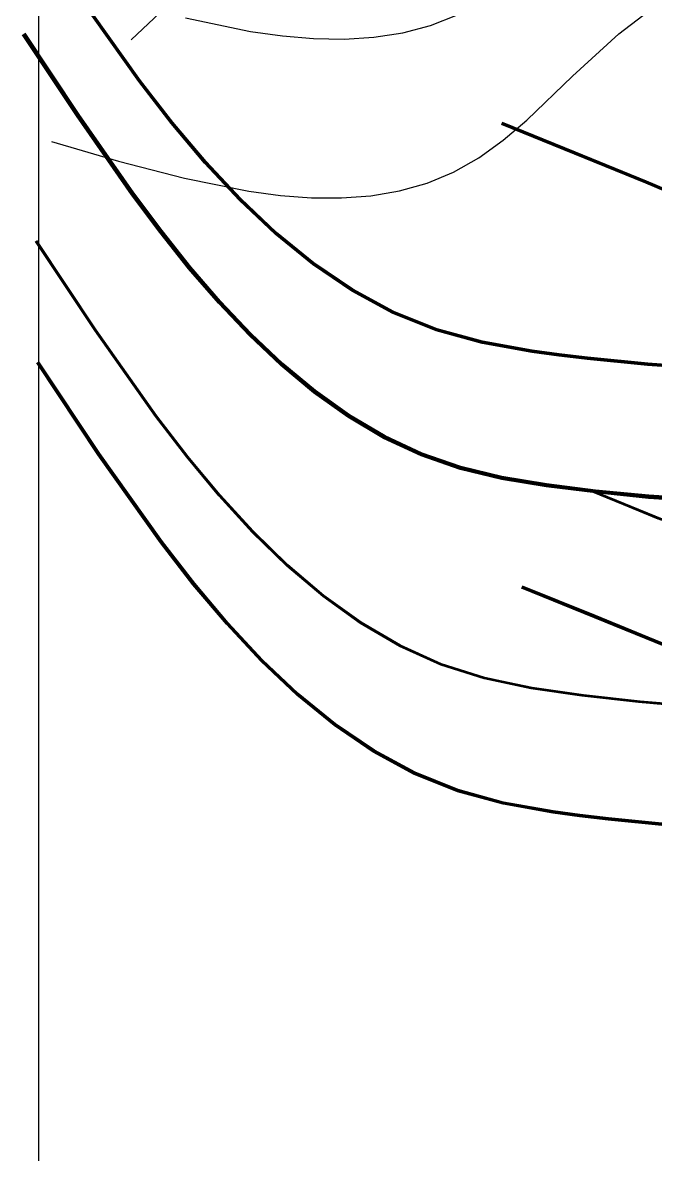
# Model space of a CAD drawing. Header units: millimetres. Extents: x 1852829 to 1882754, y -270850 to -231658.
# Drawn here: x 1879408.3 to 1879487.1, y -258185.4 to -258044.4 of the extents above; entities that cross this region are included whole.
import ezdxf

# ---------------------------------------------------------------- set-up
doc = ezdxf.new("R2010")
doc.units = ezdxf.units.MM
doc.layers.add('00-03', color=7, linetype='Continuous')

msp = doc.modelspace()

# ---------------------------------------------------------------- linework, layer by layer
at = {"layer": '00-03', "color": 7}
msp.add_line((1879410.3, -258214.34), (1879410.3, -257863.27), dxfattribs=at)
at = {"layer": '00-03', "color": 5, "extrusion": (0, 0, -1), "flags": 128}
for points in [[(-1879421.83, -258046.54), (-1879427.56, -258041.08), (-1879433.33, -258035.72), (-1879436.33, -258033.38), (-1879439.45, -258031.42), (-1879442.74, -258029.94), (-1879446.19, -258028.95), (-1879449.79, -258028.4), (-1879453.52, -258028.24), (-1879457.36, -258028.4), (-1879461.29, -258028.84), (-1879469.36, -258030.34), (-1879477.59, -258032.29)], [(-1879493.9, -258087.68), (-1879486.15, -258087.11), (-1879478.63, -258086.37), (-1879475.08, -258085.95), (-1879471.73, -258085.49), (-1879465.53, -258084.38), (-1879459.83, -258082.82), (-1879454.43, -258080.64), (-1879449.3, -258077.86), (-1879444.42, -258074.55), (-1879439.75, -258070.74), (-1879435.27, -258066.51), (-1879430.97, -258061.89), (-1879426.81, -258056.95), (-1879422.77, -258051.74), (-1879414.95, -258040.73)], [(-1879493.91, -258087.63), (-1879486.15, -258087.07), (-1879478.64, -258086.32), (-1879475.09, -258085.9), (-1879471.74, -258085.44), (-1879465.54, -258084.33), (-1879459.84, -258082.77), (-1879454.45, -258080.6), (-1879449.33, -258077.82), (-1879444.44, -258074.51), (-1879439.78, -258070.71), (-1879435.3, -258066.47), (-1879431, -258061.86), (-1879426.84, -258056.92), (-1879422.8, -258051.72), (-1879414.99, -258040.71)], [(-1879493.91, -258087.63), (-1879486.15, -258087.07), (-1879478.64, -258086.32), (-1879475.09, -258085.9), (-1879471.74, -258085.44), (-1879465.54, -258084.33), (-1879459.84, -258082.77), (-1879454.45, -258080.6), (-1879449.33, -258077.82), (-1879444.44, -258074.51), (-1879439.78, -258070.71), (-1879435.3, -258066.47), (-1879431, -258061.86), (-1879426.84, -258056.92), (-1879422.8, -258051.72), (-1879414.99, -258040.71)], [(-1879493.91, -258087.63), (-1879486.15, -258087.07), (-1879478.64, -258086.32), (-1879475.09, -258085.9), (-1879471.74, -258085.44), (-1879465.54, -258084.33), (-1879459.84, -258082.77), (-1879454.45, -258080.6), (-1879449.33, -258077.82), (-1879444.44, -258074.51), (-1879439.78, -258070.71), (-1879435.3, -258066.47), (-1879431, -258061.86), (-1879426.84, -258056.92), (-1879422.8, -258051.72), (-1879414.99, -258040.71)], [(-1879493.91, -258087.58), (-1879486.16, -258087.02), (-1879478.64, -258086.28), (-1879475.1, -258085.85), (-1879471.75, -258085.4), (-1879465.55, -258084.29), (-1879459.86, -258082.73), (-1879454.47, -258080.55), (-1879449.35, -258077.78), (-1879444.47, -258074.47), (-1879439.81, -258070.67), (-1879435.34, -258066.44), (-1879431.04, -258061.83), (-1879426.88, -258056.89), (-1879422.84, -258051.69), (-1879415.03, -258040.68)], [(-1879493.91, -258087.58), (-1879486.16, -258087.02), (-1879478.64, -258086.28), (-1879475.1, -258085.85), (-1879471.75, -258085.4), (-1879465.55, -258084.29), (-1879459.86, -258082.73), (-1879454.47, -258080.55), (-1879449.35, -258077.78), (-1879444.47, -258074.47), (-1879439.81, -258070.67), (-1879435.34, -258066.44), (-1879431.04, -258061.83), (-1879426.88, -258056.89), (-1879422.84, -258051.69), (-1879415.03, -258040.68)], [(-1879493.91, -258087.54), (-1879486.16, -258086.97), (-1879478.65, -258086.23), (-1879475.1, -258085.81), (-1879471.75, -258085.35), (-1879465.56, -258084.24), (-1879459.87, -258082.68), (-1879454.49, -258080.51), (-1879449.38, -258077.74), (-1879444.5, -258074.43), (-1879439.84, -258070.64), (-1879435.37, -258066.41), (-1879431.07, -258061.8), (-1879426.91, -258056.86), (-1879422.88, -258051.66), (-1879415.07, -258040.66)], [(-1879493.91, -258087.54), (-1879486.16, -258086.97), (-1879478.65, -258086.23), (-1879475.1, -258085.81), (-1879471.75, -258085.35), (-1879465.56, -258084.24), (-1879459.87, -258082.68), (-1879454.49, -258080.51), (-1879449.38, -258077.74), (-1879444.5, -258074.43), (-1879439.84, -258070.64), (-1879435.37, -258066.41), (-1879431.07, -258061.8), (-1879426.92, -258056.86), (-1879422.88, -258051.66), (-1879415.07, -258040.66)], [(-1879493.92, -258087.49), (-1879486.17, -258086.93), (-1879478.65, -258086.19), (-1879475.11, -258085.76), (-1879471.76, -258085.3), (-1879465.57, -258084.2), (-1879459.89, -258082.64), (-1879454.51, -258080.47), (-1879449.4, -258077.7), (-1879444.53, -258074.4), (-1879439.87, -258070.6), (-1879435.4, -258066.37), (-1879431.11, -258061.77), (-1879426.95, -258056.84), (-1879422.92, -258051.63), (-1879415.11, -258040.63)], [(-1879493.92, -258087.49), (-1879486.17, -258086.93), (-1879478.65, -258086.19), (-1879475.11, -258085.76), (-1879471.76, -258085.3), (-1879465.57, -258084.2), (-1879459.89, -258082.64), (-1879454.51, -258080.47), (-1879449.4, -258077.7), (-1879444.53, -258074.4), (-1879439.87, -258070.6), (-1879435.4, -258066.37), (-1879431.11, -258061.77), (-1879426.95, -258056.84), (-1879422.92, -258051.63), (-1879415.11, -258040.63)], [(-1879493.92, -258087.44), (-1879486.17, -258086.88), (-1879478.66, -258086.14), (-1879475.11, -258085.72), (-1879471.77, -258085.26), (-1879465.58, -258084.15), (-1879459.9, -258082.59), (-1879454.53, -258080.43), (-1879449.42, -258077.66), (-1879444.56, -258074.36), (-1879439.9, -258070.57), (-1879435.44, -258066.34), (-1879431.14, -258061.74), (-1879426.99, -258056.81), (-1879422.95, -258051.6), (-1879415.15, -258040.6)], [(-1879493.92, -258087.4), (-1879486.17, -258086.84), (-1879478.66, -258086.09), (-1879475.12, -258085.67), (-1879471.77, -258085.21), (-1879465.59, -258084.1), (-1879459.92, -258082.55), (-1879454.55, -258080.39), (-1879449.45, -258077.62), (-1879444.58, -258074.32), (-1879439.93, -258070.53), (-1879435.47, -258066.31), (-1879431.18, -258061.71), (-1879427.02, -258056.78), (-1879422.99, -258051.58), (-1879415.19, -258040.58)], [(-1879499.87, -258104.56), (-1879486.25, -258103.68), (-1879479.64, -258103.01), (-1879473.51, -258102.24), (-1879467.94, -258101.31), (-1879462.8, -258100.07), (-1879457.93, -258098.38), (-1879453.27, -258096.2), (-1879448.82, -258093.58), (-1879444.55, -258090.54), (-1879440.45, -258087.14), (-1879436.5, -258083.4), (-1879432.68, -258079.36), (-1879428.98, -258075.06), (-1879425.38, -258070.54), (-1879421.87, -258065.84), (-1879415.02, -258056.02), (-1879408.3, -258045.92)], [(-1879499.88, -258104.51), (-1879486.26, -258103.63), (-1879479.64, -258102.97), (-1879473.51, -258102.2), (-1879467.95, -258101.27), (-1879462.81, -258100.03), (-1879457.94, -258098.34), (-1879453.3, -258096.16), (-1879448.85, -258093.54), (-1879444.58, -258090.51), (-1879440.48, -258087.1), (-1879436.54, -258083.36), (-1879432.72, -258079.33), (-1879429.02, -258075.03), (-1879425.42, -258070.51), (-1879421.9, -258065.81), (-1879415.06, -258056), (-1879408.34, -258045.89)], [(-1879499.88, -258104.47), (-1879486.26, -258103.58), (-1879479.65, -258102.92), (-1879473.52, -258102.15), (-1879467.96, -258101.22), (-1879462.82, -258099.98), (-1879457.96, -258098.29), (-1879453.32, -258096.12), (-1879448.87, -258093.5), (-1879444.61, -258090.47), (-1879440.51, -258087.07), (-1879436.57, -258083.33), (-1879432.75, -258079.3), (-1879429.06, -258075), (-1879425.46, -258070.49), (-1879421.94, -258065.78), (-1879415.09, -258055.97), (-1879408.38, -258045.87)], [(-1879499.88, -258104.42), (-1879486.27, -258103.54), (-1879479.65, -258102.87), (-1879473.53, -258102.1), (-1879467.97, -258101.18), (-1879462.83, -258099.94), (-1879457.98, -258098.25), (-1879453.34, -258096.08), (-1879448.9, -258093.46), (-1879444.64, -258090.43), (-1879440.55, -258087.03), (-1879436.6, -258083.3), (-1879432.79, -258079.26), (-1879429.09, -258074.97), (-1879425.49, -258070.46), (-1879421.98, -258065.76), (-1879415.13, -258055.95), (-1879408.42, -258045.84)], [(-1879499.88, -258104.38), (-1879486.27, -258103.49), (-1879479.66, -258102.83), (-1879473.53, -258102.06), (-1879467.98, -258101.13), (-1879462.85, -258099.89), (-1879458, -258098.21), (-1879453.36, -258096.04), (-1879448.92, -258093.42), (-1879444.67, -258090.4), (-1879440.58, -258087), (-1879436.63, -258083.26), (-1879432.82, -258079.23), (-1879429.13, -258074.94), (-1879425.53, -258070.43), (-1879422.02, -258065.73), (-1879415.17, -258055.92), (-1879408.46, -258045.81)], [(-1879499.88, -258104.33), (-1879486.27, -258103.44), (-1879479.66, -258102.78), (-1879473.54, -258102.01), (-1879467.99, -258101.08), (-1879462.86, -258099.85), (-1879458.01, -258098.16), (-1879453.38, -258096), (-1879448.95, -258093.38), (-1879444.7, -258090.36), (-1879440.61, -258086.96), (-1879436.67, -258083.23), (-1879432.86, -258079.2), (-1879429.16, -258074.91), (-1879425.57, -258070.4), (-1879422.06, -258065.7), (-1879415.21, -258055.89), (-1879408.5, -258045.79)], [(-1879499.94, -258104.33), (-1879486.33, -258103.45), (-1879479.71, -258102.79), (-1879473.58, -258102.02), (-1879468.02, -258101.09), (-1879462.89, -258099.86), (-1879458.04, -258098.18), (-1879453.41, -258096.01), (-1879448.97, -258093.4), (-1879444.72, -258090.37), (-1879440.62, -258086.98), (-1879436.68, -258083.24), (-1879432.87, -258079.22), (-1879429.17, -258074.92), (-1879425.58, -258070.41), (-1879422.06, -258065.71), (-1879415.21, -258055.9), (-1879408.5, -258045.79)], [(-1879499.89, -258104.28), (-1879486.28, -258103.4), (-1879479.67, -258102.73), (-1879473.55, -258101.96), (-1879468, -258101.04), (-1879462.87, -258099.81), (-1879458.03, -258098.12), (-1879453.41, -258095.96), (-1879448.98, -258093.34), (-1879444.73, -258090.32), (-1879440.64, -258086.93), (-1879436.7, -258083.2), (-1879432.89, -258079.17), (-1879429.2, -258074.88), (-1879425.61, -258070.37), (-1879422.09, -258065.67), (-1879415.25, -258055.87), (-1879408.53, -258045.76)], [(-1879499.89, -258104.24), (-1879486.28, -258103.35), (-1879479.67, -258102.69), (-1879473.55, -258101.92), (-1879468, -258100.99), (-1879462.89, -258099.76), (-1879458.05, -258098.08), (-1879453.43, -258095.91), (-1879449, -258093.3), (-1879444.75, -258090.28), (-1879440.67, -258086.89), (-1879436.73, -258083.17), (-1879432.93, -258079.14), (-1879429.24, -258074.85), (-1879425.64, -258070.34), (-1879422.13, -258065.65), (-1879415.29, -258055.84), (-1879408.57, -258045.74)], [(-1879499.89, -258104.24), (-1879486.28, -258103.35), (-1879479.67, -258102.69), (-1879473.55, -258101.92), (-1879468, -258100.99), (-1879462.89, -258099.76), (-1879458.05, -258098.08), (-1879453.43, -258095.91), (-1879449, -258093.3), (-1879444.75, -258090.28), (-1879440.67, -258086.89), (-1879436.73, -258083.17), (-1879432.93, -258079.14), (-1879429.24, -258074.85), (-1879425.64, -258070.34), (-1879422.13, -258065.65), (-1879415.29, -258055.84), (-1879408.57, -258045.74)], [(-1879499.89, -258104.19), (-1879486.29, -258103.3), (-1879479.68, -258102.64), (-1879473.56, -258101.87), (-1879468.01, -258100.95), (-1879462.9, -258099.72), (-1879458.07, -258098.03), (-1879453.45, -258095.87), (-1879449.03, -258093.27), (-1879444.78, -258090.25), (-1879440.7, -258086.86), (-1879436.77, -258083.13), (-1879432.96, -258079.11), (-1879429.27, -258074.82), (-1879425.68, -258070.31), (-1879422.17, -258065.62), (-1879415.33, -258055.82), (-1879408.61, -258045.71)], [(-1879467.96, -258056.96), (-1879477.04, -258060.65), (-1879485.91, -258064.28), (-1879494.34, -258067.83)], [(-1879467.96, -258056.96), (-1879477.04, -258060.65), (-1879485.91, -258064.28), (-1879494.34, -258067.83)], [(-1879467.97, -258056.92), (-1879477.06, -258060.6), (-1879485.93, -258064.24), (-1879494.35, -258067.78)], [(-1879467.97, -258056.92), (-1879477.06, -258060.6), (-1879485.93, -258064.24), (-1879494.35, -258067.78)], [(-1879467.99, -258056.88), (-1879477.08, -258060.56), (-1879485.95, -258064.2), (-1879494.37, -258067.74)], [(-1879467.99, -258056.88), (-1879477.08, -258060.56), (-1879485.95, -258064.2), (-1879494.37, -258067.74)], [(-1879468.01, -258056.83), (-1879477.1, -258060.52), (-1879485.97, -258064.16), (-1879494.39, -258067.7)], [(-1879468.01, -258056.83), (-1879477.1, -258060.52), (-1879485.97, -258064.16), (-1879494.39, -258067.7)], [(-1879468.01, -258056.83), (-1879477.1, -258060.52), (-1879485.97, -258064.16), (-1879494.39, -258067.7)], [(-1879468.03, -258056.79), (-1879477.11, -258060.47), (-1879485.98, -258064.11), (-1879494.41, -258067.66)], [(-1879467.92, -258057.05), (-1879477.01, -258060.73), (-1879485.88, -258064.37), (-1879494.3, -258067.91)], [(-1879467.94, -258057), (-1879477.03, -258060.69), (-1879485.89, -258064.33), (-1879494.32, -258067.87)], [(-1879492.49, -258129.77), (-1879485.03, -258129.14), (-1879477.97, -258128.35), (-1879471.6, -258127.42), (-1879465.81, -258126.19), (-1879460.4, -258124.46), (-1879455.26, -258122.14), (-1879450.36, -258119.28), (-1879445.68, -258115.92), (-1879441.21, -258112.12), (-1879436.9, -258107.92), (-1879432.76, -258103.38), (-1879428.74, -258098.55), (-1879424.84, -258093.46), (-1879417.28, -258082.76), (-1879409.89, -258071.66)], [(-1879492.49, -258129.77), (-1879485.03, -258129.14), (-1879477.97, -258128.35), (-1879471.6, -258127.42), (-1879465.81, -258126.19), (-1879460.4, -258124.46), (-1879455.26, -258122.14), (-1879450.36, -258119.28), (-1879445.68, -258115.92), (-1879441.21, -258112.12), (-1879436.9, -258107.92), (-1879432.76, -258103.38), (-1879428.74, -258098.54), (-1879424.84, -258093.46), (-1879417.28, -258082.76), (-1879409.89, -258071.66)], [(-1879492.49, -258129.73), (-1879485.03, -258129.09), (-1879477.98, -258128.3), (-1879471.61, -258127.38), (-1879465.82, -258126.15), (-1879460.42, -258124.42), (-1879455.28, -258122.1), (-1879450.39, -258119.24), (-1879445.71, -258115.89), (-1879441.24, -258112.09), (-1879436.94, -258107.89), (-1879432.79, -258103.35), (-1879428.78, -258098.52), (-1879424.88, -258093.43), (-1879417.31, -258082.73), (-1879409.93, -258071.63)], [(-1879492.49, -258129.73), (-1879485.03, -258129.09), (-1879477.98, -258128.3), (-1879471.61, -258127.38), (-1879465.82, -258126.15), (-1879460.42, -258124.42), (-1879455.28, -258122.1), (-1879450.39, -258119.24), (-1879445.71, -258115.89), (-1879441.24, -258112.09), (-1879436.94, -258107.89), (-1879432.79, -258103.35), (-1879428.78, -258098.52), (-1879424.88, -258093.43), (-1879417.32, -258082.73), (-1879409.93, -258071.63)], [(-1879492.49, -258129.73), (-1879485.03, -258129.09), (-1879477.98, -258128.3), (-1879471.61, -258127.38), (-1879465.82, -258126.15), (-1879460.42, -258124.42), (-1879455.28, -258122.1), (-1879450.39, -258119.24), (-1879445.71, -258115.89), (-1879441.24, -258112.09), (-1879436.94, -258107.89), (-1879432.79, -258103.35), (-1879428.78, -258098.52), (-1879424.88, -258093.43), (-1879417.32, -258082.73), (-1879409.93, -258071.63)], [(-1879492.49, -258129.68), (-1879485.04, -258129.04), (-1879477.99, -258128.26), (-1879471.62, -258127.33), (-1879465.83, -258126.1), (-1879460.43, -258124.37), (-1879455.3, -258122.06), (-1879450.41, -258119.2), (-1879445.74, -258115.85), (-1879441.27, -258112.05), (-1879436.97, -258107.86), (-1879432.83, -258103.32), (-1879428.82, -258098.49), (-1879424.92, -258093.41), (-1879417.35, -258082.7), (-1879409.97, -258071.61)], [(-1879492.49, -258129.68), (-1879485.04, -258129.04), (-1879477.99, -258128.26), (-1879471.62, -258127.33), (-1879465.83, -258126.1), (-1879460.43, -258124.37), (-1879455.3, -258122.06), (-1879450.41, -258119.2), (-1879445.74, -258115.85), (-1879441.27, -258112.05), (-1879436.97, -258107.86), (-1879432.83, -258103.32), (-1879428.82, -258098.49), (-1879424.92, -258093.41), (-1879417.35, -258082.7), (-1879409.97, -258071.61)], [(-1879492.56, -258129.69), (-1879485.1, -258129.05), (-1879478.04, -258128.26), (-1879471.66, -258127.34), (-1879465.87, -258126.11), (-1879460.47, -258124.39), (-1879455.33, -258122.08), (-1879450.44, -258119.22), (-1879445.76, -258115.87), (-1879441.29, -258112.07), (-1879436.99, -258107.88), (-1879432.84, -258103.34), (-1879428.83, -258098.5), (-1879424.92, -258093.42), (-1879417.36, -258082.71), (-1879409.97, -258071.61)], [(-1879492.5, -258129.63), (-1879485.04, -258129), (-1879477.99, -258128.21), (-1879471.62, -258127.28), (-1879465.84, -258126.06), (-1879460.45, -258124.33), (-1879455.32, -258122.02), (-1879450.44, -258119.16), (-1879445.77, -258115.81), (-1879441.3, -258112.02), (-1879437.01, -258107.83), (-1879432.86, -258103.29), (-1879428.85, -258098.46), (-1879424.95, -258093.38), (-1879417.39, -258082.68), (-1879410.01, -258071.58)], [(-1879492.5, -258129.63), (-1879485.04, -258129), (-1879477.99, -258128.21), (-1879471.62, -258127.28), (-1879465.84, -258126.06), (-1879460.45, -258124.33), (-1879455.32, -258122.02), (-1879450.44, -258119.16), (-1879445.77, -258115.81), (-1879441.3, -258112.02), (-1879437.01, -258107.83), (-1879432.86, -258103.29), (-1879428.85, -258098.46), (-1879424.95, -258093.38), (-1879417.39, -258082.68), (-1879410.01, -258071.58)], [(-1879492.64, -258129.65), (-1879485.17, -258129.01), (-1879478.1, -258128.22), (-1879471.72, -258127.3), (-1879465.92, -258126.08), (-1879460.52, -258124.36), (-1879455.38, -258122.05), (-1879450.49, -258119.2), (-1879445.82, -258115.85), (-1879441.34, -258112.05), (-1879437.04, -258107.86), (-1879432.89, -258103.32), (-1879428.88, -258098.49), (-1879424.97, -258093.4), (-1879417.4, -258082.69), (-1879410.01, -258071.58)], [(-1879492.5, -258129.59), (-1879485.05, -258128.95), (-1879478, -258128.16), (-1879471.63, -258127.24), (-1879465.86, -258126.01), (-1879460.47, -258124.29), (-1879455.35, -258121.98), (-1879450.46, -258119.12), (-1879445.8, -258115.78), (-1879441.33, -258111.98), (-1879437.04, -258107.79), (-1879432.9, -258103.26), (-1879428.89, -258098.43), (-1879424.99, -258093.35), (-1879417.43, -258082.65), (-1879410.05, -258071.56)], [(-1879492.71, -258129.6), (-1879485.24, -258128.97), (-1879478.16, -258128.18), (-1879471.77, -258127.26), (-1879465.98, -258126.04), (-1879460.57, -258124.33), (-1879455.44, -258122.03), (-1879450.54, -258119.18), (-1879445.87, -258115.83), (-1879441.39, -258112.04), (-1879437.09, -258107.84), (-1879432.94, -258103.31), (-1879428.92, -258098.47), (-1879425.02, -258093.38), (-1879417.44, -258082.67), (-1879410.05, -258071.56)], [(-1879488.74, -258144.54), (-1879481.22, -258143.79), (-1879477.68, -258143.37), (-1879474.33, -258142.91), (-1879468.15, -258141.8), (-1879462.46, -258140.25), (-1879457.09, -258138.08), (-1879451.97, -258135.31), (-1879447.1, -258132), (-1879442.44, -258128.21), (-1879437.98, -258123.98), (-1879433.68, -258119.37), (-1879429.52, -258114.44), (-1879425.49, -258109.24), (-1879417.68, -258098.24), (-1879410.07, -258086.8)], [(-1879488.74, -258144.54), (-1879481.22, -258143.79), (-1879477.68, -258143.37), (-1879474.33, -258142.91), (-1879468.15, -258141.8), (-1879462.46, -258140.25), (-1879457.09, -258138.08), (-1879451.97, -258135.31), (-1879447.1, -258132), (-1879442.44, -258128.21), (-1879437.98, -258123.98), (-1879433.68, -258119.37), (-1879429.52, -258114.44), (-1879425.49, -258109.24), (-1879417.68, -258098.24), (-1879410.07, -258086.8)], [(-1879488.74, -258144.49), (-1879481.23, -258143.75), (-1879477.69, -258143.32), (-1879474.34, -258142.87), (-1879468.16, -258141.76), (-1879462.47, -258140.2), (-1879457.1, -258138.04), (-1879452, -258135.27), (-1879447.13, -258131.97), (-1879442.47, -258128.18), (-1879438.01, -258123.95), (-1879433.71, -258119.34), (-1879429.56, -258114.41), (-1879425.53, -258109.21), (-1879417.72, -258098.21), (-1879410.11, -258086.78)], [(-1879488.74, -258144.49), (-1879481.23, -258143.75), (-1879477.69, -258143.32), (-1879474.34, -258142.87), (-1879468.16, -258141.76), (-1879462.47, -258140.2), (-1879457.1, -258138.04), (-1879452, -258135.27), (-1879447.13, -258131.97), (-1879442.47, -258128.18), (-1879438.01, -258123.95), (-1879433.71, -258119.34), (-1879429.56, -258114.41), (-1879425.53, -258109.21), (-1879417.72, -258098.21), (-1879410.11, -258086.78)], [(-1879488.75, -258144.44), (-1879481.23, -258143.7), (-1879477.69, -258143.28), (-1879474.35, -258142.82), (-1879468.17, -258141.71), (-1879462.49, -258140.16), (-1879457.12, -258137.99), (-1879452.02, -258135.23), (-1879447.16, -258131.93), (-1879442.51, -258128.14), (-1879438.04, -258123.92), (-1879433.75, -258119.31), (-1879429.6, -258114.38), (-1879425.56, -258109.18), (-1879417.76, -258098.19), (-1879410.14, -258086.75)], [(-1879488.75, -258144.44), (-1879481.23, -258143.7), (-1879477.69, -258143.28), (-1879474.35, -258142.82), (-1879468.17, -258141.71), (-1879462.49, -258140.16), (-1879457.12, -258137.99), (-1879452.02, -258135.23), (-1879447.16, -258131.93), (-1879442.51, -258128.14), (-1879438.04, -258123.92), (-1879433.75, -258119.31), (-1879429.6, -258114.38), (-1879425.56, -258109.18), (-1879417.76, -258098.19), (-1879410.14, -258086.75)], [(-1879488.75, -258144.44), (-1879481.23, -258143.7), (-1879477.69, -258143.28), (-1879474.35, -258142.82), (-1879468.17, -258141.71), (-1879462.49, -258140.16), (-1879457.12, -258137.99), (-1879452.02, -258135.23), (-1879447.16, -258131.93), (-1879442.51, -258128.14), (-1879438.04, -258123.92), (-1879433.75, -258119.31), (-1879429.6, -258114.38), (-1879425.56, -258109.18), (-1879417.76, -258098.19), (-1879410.14, -258086.75)], [(-1879488.75, -258144.44), (-1879481.23, -258143.7), (-1879477.69, -258143.28), (-1879474.35, -258142.82), (-1879468.17, -258141.71), (-1879462.49, -258140.16), (-1879457.12, -258137.99), (-1879452.02, -258135.23), (-1879447.16, -258131.93), (-1879442.51, -258128.14), (-1879438.04, -258123.92), (-1879433.75, -258119.31), (-1879429.6, -258114.38), (-1879425.56, -258109.18), (-1879417.76, -258098.19), (-1879410.14, -258086.75)], [(-1879488.75, -258144.4), (-1879481.24, -258143.65), (-1879477.7, -258143.23), (-1879474.35, -258142.77), (-1879468.18, -258141.67), (-1879462.5, -258140.11), (-1879457.14, -258137.95), (-1879452.05, -258135.19), (-1879447.18, -258131.89), (-1879442.54, -258128.11), (-1879438.08, -258123.88), (-1879433.78, -258119.28), (-1879429.63, -258114.35), (-1879425.6, -258109.16), (-1879417.8, -258098.16), (-1879410.18, -258086.73)], [(-1879488.75, -258144.4), (-1879481.24, -258143.65), (-1879477.7, -258143.23), (-1879474.35, -258142.77), (-1879468.18, -258141.67), (-1879462.5, -258140.11), (-1879457.14, -258137.95), (-1879452.05, -258135.19), (-1879447.18, -258131.89), (-1879442.54, -258128.11), (-1879438.08, -258123.88), (-1879433.78, -258119.28), (-1879429.63, -258114.35), (-1879425.6, -258109.16), (-1879417.8, -258098.16), (-1879410.18, -258086.73)], [(-1879488.75, -258144.4), (-1879481.24, -258143.65), (-1879477.7, -258143.23), (-1879474.35, -258142.77), (-1879468.18, -258141.67), (-1879462.5, -258140.11), (-1879457.14, -258137.95), (-1879452.05, -258135.19), (-1879447.18, -258131.89), (-1879442.54, -258128.11), (-1879438.08, -258123.88), (-1879433.78, -258119.28), (-1879429.63, -258114.35), (-1879425.6, -258109.16), (-1879417.8, -258098.16), (-1879410.18, -258086.73)], [(-1879488.75, -258144.35), (-1879481.25, -258143.61), (-1879477.7, -258143.18), (-1879474.36, -258142.73), (-1879468.19, -258141.62), (-1879462.52, -258140.07), (-1879457.16, -258137.91), (-1879452.07, -258135.15), (-1879447.21, -258131.86), (-1879442.57, -258128.07), (-1879438.11, -258123.85), (-1879433.82, -258119.25), (-1879429.67, -258114.33), (-1879425.64, -258109.13), (-1879417.84, -258098.13), (-1879410.22, -258086.7)], [(-1879488.76, -258144.3), (-1879481.25, -258143.56), (-1879477.71, -258143.14), (-1879474.37, -258142.68), (-1879468.2, -258141.58), (-1879462.53, -258140.03), (-1879457.18, -258137.87), (-1879452.09, -258135.11), (-1879447.24, -258131.82), (-1879442.6, -258128.04), (-1879438.14, -258123.82), (-1879433.85, -258119.22), (-1879429.71, -258114.3), (-1879425.68, -258109.1), (-1879417.88, -258098.11), (-1879410.26, -258086.67)], [(-1879488.76, -258144.26), (-1879481.26, -258143.51), (-1879477.72, -258143.09), (-1879474.37, -258142.63), (-1879468.21, -258141.53), (-1879462.55, -258139.98), (-1879457.2, -258137.82), (-1879452.12, -258135.07), (-1879447.27, -258131.78), (-1879442.63, -258128), (-1879438.18, -258123.79), (-1879433.89, -258119.19), (-1879429.74, -258114.27), (-1879425.71, -258109.07), (-1879417.91, -258098.08), (-1879410.3, -258086.65)], [(-1879478.79, -258102.68), (-1879487.44, -258106.22)], [(-1879478.97, -258102.7), (-1879487.61, -258106.24)], [(-1879479.14, -258102.72), (-1879487.77, -258106.26)], [(-1879479.26, -258102.87), (-1879487.88, -258106.4)], [(-1879479.28, -258102.83), (-1879487.9, -258106.36)], [(-1879479.28, -258102.83), (-1879487.9, -258106.36)], [(-1879479.29, -258102.78), (-1879487.91, -258106.32)], [(-1879479.29, -258102.78), (-1879487.91, -258106.32)], [(-1879479.31, -258102.74), (-1879487.93, -258106.27)], [(-1879479.31, -258102.74), (-1879487.93, -258106.27)], [(-1879479.31, -258102.74), (-1879487.93, -258106.27)], [(-1879479.33, -258102.7), (-1879487.95, -258106.23)], [(-1879479.33, -258102.7), (-1879487.95, -258106.23)], [(-1879470.44, -258114.79), (-1879479.53, -258118.47), (-1879488.4, -258122.11)], [(-1879470.46, -258114.74), (-1879479.55, -258118.43), (-1879488.41, -258122.06)], [(-1879470.48, -258114.7), (-1879479.56, -258118.38), (-1879488.43, -258122.02)], [(-1879470.48, -258114.7), (-1879479.56, -258118.38), (-1879488.43, -258122.02)], [(-1879470.48, -258114.7), (-1879479.56, -258118.38), (-1879488.43, -258122.02)], [(-1879470.49, -258114.66), (-1879479.58, -258118.34), (-1879488.45, -258121.98)], [(-1879470.49, -258114.66), (-1879479.58, -258118.34), (-1879488.45, -258121.98)], [(-1879470.49, -258114.66), (-1879479.58, -258118.34), (-1879488.45, -258121.98)], [(-1879470.49, -258114.66), (-1879479.58, -258118.34), (-1879488.45, -258121.98)], [(-1879470.51, -258114.61), (-1879479.6, -258118.3), (-1879488.47, -258121.94)], [(-1879470.51, -258114.61), (-1879479.6, -258118.3), (-1879488.47, -258121.94)], [(-1879470.53, -258114.57), (-1879479.62, -258118.25), (-1879488.49, -258121.89)], [(-1879470.53, -258114.57), (-1879479.62, -258118.25), (-1879488.49, -258121.89)], [(-1879470.42, -258114.83), (-1879479.51, -258118.51), (-1879488.38, -258122.15)]]:
    msp.add_lwpolyline(points, dxfattribs=at)
at = {"layer": '00-03', "color": 5, "flags": 128}
for points in [[(1879411.91, -258059.19), (1879420.23, -258061.64), (1879428.45, -258063.79), (1879436.49, -258065.41), (1879440.42, -258065.93), (1879444.27, -258066.22), (1879448.03, -258066.24), (1879451.69, -258065.97), (1879455.25, -258065.36), (1879458.68, -258064.39), (1879461.98, -258063.03), (1879465.14, -258061.24), (1879468.17, -258059.04), (1879471.09, -258056.53), (1879476.8, -258051.06), (1879482.56, -258045.77), (1879485.57, -258043.49)], [(1879428.58, -258043.8), (1879436.69, -258045.48), (1879440.65, -258046.04), (1879444.54, -258046.37), (1879448.34, -258046.44), (1879452.04, -258046.21), (1879455.64, -258045.65), (1879459.11, -258044.73), (1879462.45, -258043.41)]]:
    msp.add_lwpolyline(points, dxfattribs=at)

doc.saveas('drawing.dxf')
